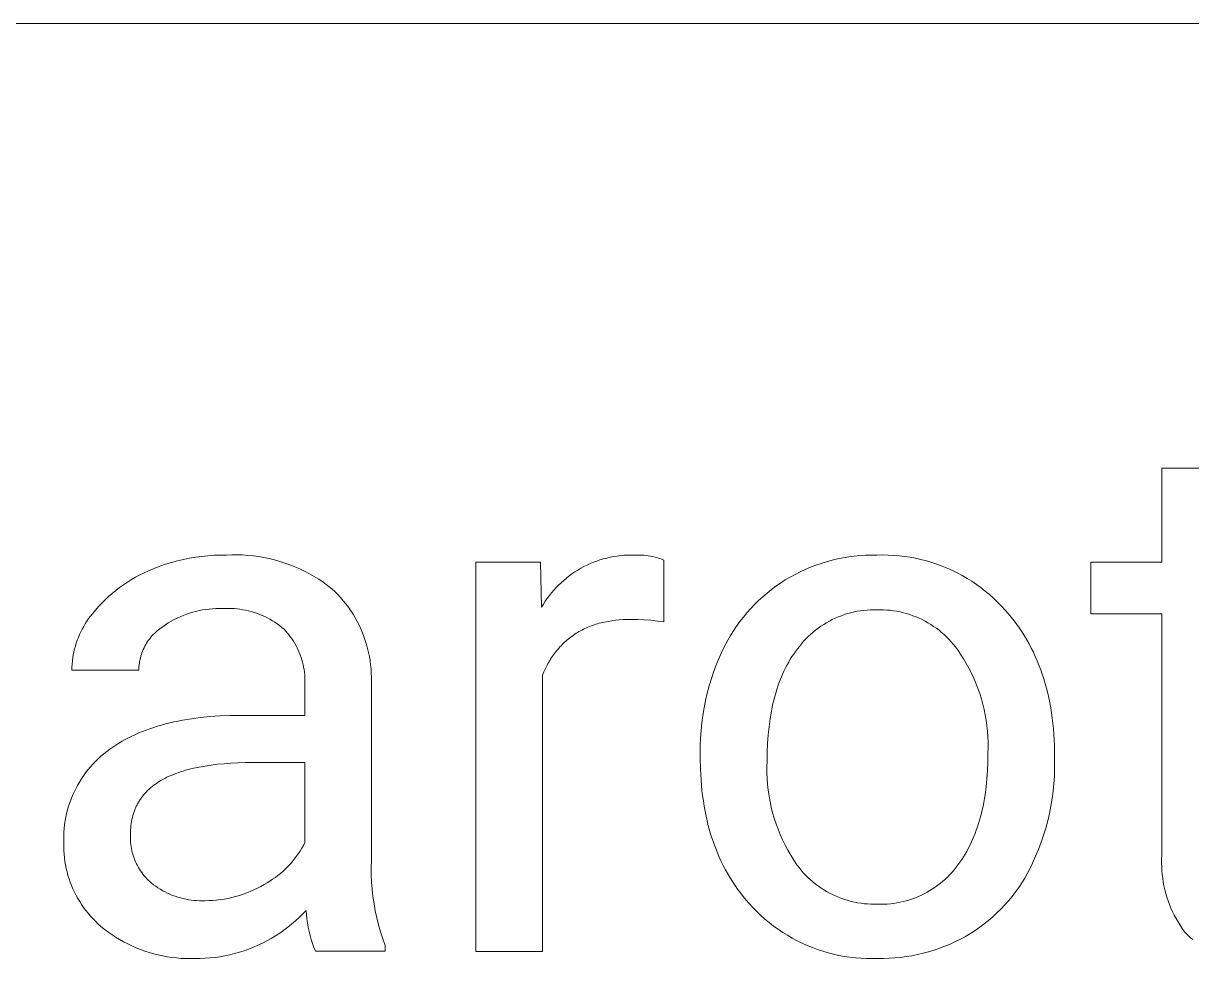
# Model space of a CAD drawing. Header units: millimetres. Extents: x 430 to 4403, y -1522 to 1254.
# Drawn here: x 3592.9 to 3676.8, y -1145.3 to -1078.1 of the extents above; entities that cross this region are included whole.
import ezdxf

# ---------------------------------------------------------------- set-up
doc = ezdxf.new("R2010")
doc.units = ezdxf.units.MM
doc.header["$MEASUREMENT"] = 0
doc.layers.add('Domyślny', color=7, linetype='Continuous', true_color=0x000000)

msp = doc.modelspace()

# ---------------------------------------------------------------- linework, layer by layer
at = {"layer": 'Domyślny', "color": 18, "lineweight": 15, "true_color": 0x000000}
for p, q in [((4399.218, -1078.095), (2901.531, -1078.095)), ((3674.7, -1116.82), (3674.7, -1110.046)), ((3674.7, -1110.046), (3679.476, -1110.046)), ((3602.723, -1117.106), (3603.142, -1116.962)), ((3603.142, -1116.962), (3603.566, -1116.831)), ((3603.566, -1116.831), (3603.994, -1116.715)), ((3603.994, -1116.715), (3604.426, -1116.612)), ((3604.426, -1116.612), (3604.861, -1116.524)), ((3604.861, -1116.524), (3605.298, -1116.45)), ((3605.298, -1116.45), (3605.738, -1116.391)), ((3605.738, -1116.391), (3606.179, -1116.346)), ((3606.179, -1116.346), (3606.622, -1116.316)), ((3606.622, -1116.316), (3607.065, -1116.3)), ((3607.065, -1116.3), (3607.509, -1116.298)), ((3607.509, -1116.298), (3607.895, -1116.283)), ((3607.895, -1116.283), (3608.282, -1116.282)), ((3608.282, -1116.282), (3608.669, -1116.294)), ((3608.669, -1116.294), (3609.055, -1116.319)), ((3609.055, -1116.319), (3609.44, -1116.358)), ((3609.44, -1116.358), (3609.823, -1116.41)), ((3609.823, -1116.41), (3610.205, -1116.476)), ((3610.205, -1116.476), (3610.584, -1116.555)), ((3610.584, -1116.555), (3610.959, -1116.647)), ((3610.959, -1116.647), (3611.332, -1116.752)), ((3611.332, -1116.752), (3611.7, -1116.87)), ((3611.7, -1116.87), (3612.064, -1117)), ((3625.425, -1144.774), (3625.425, -1116.818)), ((3625.425, -1116.818), (3630.069, -1116.818)), ((3630.069, -1116.818), (3630.148, -1120.047)), ((3633.409, -1117.019), (3633.637, -1116.915)), ((3633.637, -1116.915), (3633.869, -1116.819)), ((3633.869, -1116.819), (3634.104, -1116.73)), ((3634.104, -1116.73), (3634.342, -1116.65)), ((3634.342, -1116.65), (3634.583, -1116.578)), ((3634.583, -1116.578), (3634.825, -1116.514)), ((3634.825, -1116.514), (3635.07, -1116.458)), ((3635.07, -1116.458), (3635.317, -1116.41)), ((3635.317, -1116.41), (3635.564, -1116.371)), ((3635.564, -1116.371), (3635.814, -1116.341)), ((3635.814, -1116.341), (3636.064, -1116.318)), ((3636.064, -1116.318), (3636.314, -1116.305)), ((3636.314, -1116.305), (3636.565, -1116.299)), ((3636.565, -1116.299), (3636.816, -1116.302)), ((3636.816, -1116.302), (3636.983, -1116.297)), ((3636.983, -1116.297), (3637.149, -1116.297)), ((3637.149, -1116.297), (3637.315, -1116.302)), ((3637.315, -1116.302), (3637.482, -1116.313)), ((3637.482, -1116.313), (3637.647, -1116.33)), ((3637.647, -1116.33), (3637.812, -1116.352)), ((3637.812, -1116.352), (3637.976, -1116.38)), ((3637.976, -1116.38), (3638.139, -1116.413)), ((3638.139, -1116.413), (3638.301, -1116.451)), ((3638.301, -1116.451), (3638.462, -1116.496)), ((3638.462, -1116.496), (3638.621, -1116.545)), ((3638.621, -1116.545), (3638.778, -1116.6)), ((3638.778, -1116.6), (3638.933, -1116.66)), ((3638.933, -1116.66), (3638.933, -1121.105)), ((3649.843, -1117.032), (3650.228, -1116.9)), ((3650.228, -1116.9), (3650.617, -1116.78)), ((3650.617, -1116.78), (3651.009, -1116.674)), ((3651.009, -1116.674), (3651.405, -1116.58)), ((3651.405, -1116.58), (3651.804, -1116.5)), ((3651.804, -1116.5), (3652.206, -1116.433)), ((3652.206, -1116.433), (3652.609, -1116.38)), ((3652.609, -1116.38), (3653.014, -1116.34)), ((3653.014, -1116.34), (3653.42, -1116.313)), ((3653.42, -1116.313), (3653.827, -1116.3)), ((3653.827, -1116.3), (3654.234, -1116.301)), ((3654.234, -1116.301), (3654.633, -1116.293)), ((3654.633, -1116.293), (3655.031, -1116.299)), ((3655.031, -1116.299), (3655.43, -1116.319)), ((3655.43, -1116.319), (3655.827, -1116.352)), ((3655.827, -1116.352), (3656.223, -1116.398)), ((3656.223, -1116.398), (3656.617, -1116.458)), ((3656.617, -1116.458), (3657.009, -1116.531)), ((3657.009, -1116.531), (3657.398, -1116.617)), ((3657.398, -1116.617), (3657.784, -1116.717)), ((3657.784, -1116.717), (3658.167, -1116.83)), ((3658.167, -1116.83), (3658.545, -1116.955)), ((3658.545, -1116.955), (3658.919, -1117.094)), ((3669.606, -1120.511), (3669.606, -1116.82)), ((3669.606, -1116.82), (3674.7, -1116.82)), ((3600.981, -1117.888), (3601.282, -1117.727)), ((3601.282, -1117.727), (3601.588, -1117.577)), ((3601.588, -1117.577), (3601.899, -1117.436)), ((3601.899, -1117.436), (3602.308, -1117.265)), ((3602.308, -1117.265), (3602.723, -1117.106)), ((3612.064, -1117), (3612.424, -1117.143)), ((3612.424, -1117.143), (3612.778, -1117.299)), ((3612.778, -1117.299), (3613.127, -1117.467)), ((3613.127, -1117.467), (3613.469, -1117.647)), ((3613.469, -1117.647), (3613.805, -1117.839)), ((3631.926, -1117.954), (3632.123, -1117.799)), ((3632.123, -1117.799), (3632.326, -1117.651)), ((3632.326, -1117.651), (3632.534, -1117.51)), ((3632.534, -1117.51), (3632.746, -1117.376)), ((3632.746, -1117.376), (3632.963, -1117.25)), ((3632.963, -1117.25), (3633.184, -1117.13)), ((3633.184, -1117.13), (3633.409, -1117.019)), ((3647.996, -1117.881), (3648.354, -1117.687)), ((3648.354, -1117.687), (3648.718, -1117.505)), ((3648.718, -1117.505), (3649.087, -1117.335)), ((3649.087, -1117.335), (3649.463, -1117.177)), ((3649.463, -1117.177), (3649.843, -1117.032)), ((3658.919, -1117.094), (3659.288, -1117.245)), ((3659.288, -1117.245), (3659.652, -1117.408)), ((3659.652, -1117.408), (3660.01, -1117.584)), ((3660.01, -1117.584), (3660.362, -1117.771)), ((3660.362, -1117.771), (3660.707, -1117.971)), ((3599.563, -1118.833), (3599.833, -1118.626)), ((3599.833, -1118.626), (3600.111, -1118.427)), ((3600.111, -1118.427), (3600.395, -1118.238)), ((3600.395, -1118.238), (3600.685, -1118.058)), ((3600.685, -1118.058), (3600.981, -1117.888)), ((3613.805, -1117.839), (3614.134, -1118.042)), ((3614.134, -1118.042), (3614.456, -1118.257)), ((3614.456, -1118.257), (3614.77, -1118.483)), ((3614.77, -1118.483), (3615.076, -1118.72)), ((3631.021, -1118.822), (3631.19, -1118.636)), ((3631.19, -1118.636), (3631.365, -1118.457)), ((3631.365, -1118.457), (3631.546, -1118.283)), ((3631.546, -1118.283), (3631.733, -1118.115)), ((3631.733, -1118.115), (3631.926, -1117.954)), ((3646.653, -1118.779), (3646.976, -1118.538)), ((3646.976, -1118.538), (3647.307, -1118.307)), ((3647.307, -1118.307), (3647.645, -1118.087)), ((3647.645, -1118.087), (3647.996, -1117.881)), ((3660.707, -1117.971), (3661.045, -1118.182)), ((3661.045, -1118.182), (3661.376, -1118.404)), ((3661.376, -1118.404), (3661.699, -1118.638)), ((3661.699, -1118.638), (3662.014, -1118.882)), ((3598.793, -1119.508), (3599.042, -1119.275)), ((3599.042, -1119.275), (3599.299, -1119.05)), ((3599.299, -1119.05), (3599.563, -1118.833)), ((3615.076, -1118.72), (3615.293, -1118.924)), ((3615.293, -1118.924), (3615.503, -1119.137)), ((3615.503, -1119.137), (3615.706, -1119.356)), ((3615.706, -1119.356), (3615.901, -1119.582)), ((3630.411, -1119.619), (3630.554, -1119.412)), ((3630.554, -1119.412), (3630.703, -1119.21)), ((3630.703, -1119.21), (3630.859, -1119.014)), ((3630.859, -1119.014), (3631.021, -1118.822)), ((3645.736, -1119.568), (3646.033, -1119.295)), ((3646.033, -1119.295), (3646.339, -1119.032)), ((3646.339, -1119.032), (3646.653, -1118.779)), ((3662.014, -1118.882), (3662.321, -1119.137)), ((3662.321, -1119.137), (3662.619, -1119.403)), ((3662.619, -1119.403), (3662.907, -1119.678)), ((3597.877, -1120.519), (3598.094, -1120.255)), ((3598.094, -1120.255), (3598.318, -1119.998)), ((3598.318, -1119.998), (3598.552, -1119.749)), ((3598.552, -1119.749), (3598.793, -1119.508)), ((3605.321, -1120.343), (3605.088, -1120.404)), ((3605.556, -1120.29), (3605.321, -1120.343)), ((3605.792, -1120.245), (3605.556, -1120.29)), ((3606.03, -1120.208), (3605.792, -1120.245)), ((3606.269, -1120.179), (3606.03, -1120.208)), ((3606.509, -1120.159), (3606.269, -1120.179)), ((3606.75, -1120.147), (3606.509, -1120.159)), ((3606.99, -1120.144), (3606.75, -1120.147)), ((3607.231, -1120.148), (3606.99, -1120.144)), ((3607.439, -1120.138), (3607.231, -1120.148)), ((3607.646, -1120.134), (3607.439, -1120.138)), ((3607.854, -1120.138), (3607.646, -1120.134)), ((3608.062, -1120.148), (3607.854, -1120.138)), ((3608.269, -1120.166), (3608.062, -1120.148)), ((3608.476, -1120.191), (3608.269, -1120.166)), ((3608.681, -1120.223), (3608.476, -1120.191)), ((3608.885, -1120.261), (3608.681, -1120.223)), ((3609.088, -1120.307), (3608.885, -1120.261)), ((3609.289, -1120.359), (3609.088, -1120.307)), ((3615.901, -1119.582), (3616.088, -1119.814)), ((3616.088, -1119.814), (3616.267, -1120.053)), ((3616.267, -1120.053), (3616.438, -1120.298)), ((3616.438, -1120.298), (3616.6, -1120.549)), ((3630.148, -1120.047), (3630.276, -1119.831)), ((3630.276, -1119.831), (3630.411, -1119.619)), ((3644.901, -1120.444), (3645.17, -1120.142)), ((3645.17, -1120.142), (3645.448, -1119.85)), ((3645.448, -1119.85), (3645.736, -1119.568)), ((3652.821, -1120.341), (3652.589, -1120.388)), ((3653.054, -1120.302), (3652.821, -1120.341)), ((3653.289, -1120.272), (3653.054, -1120.302)), ((3653.524, -1120.249), (3653.289, -1120.272)), ((3653.761, -1120.235), (3653.524, -1120.249)), ((3653.997, -1120.228), (3653.761, -1120.235)), ((3654.234, -1120.23), (3653.997, -1120.228)), ((3654.474, -1120.228), (3654.234, -1120.23)), ((3654.713, -1120.233), (3654.474, -1120.228)), ((3654.953, -1120.247), (3654.713, -1120.233)), ((3655.191, -1120.269), (3654.953, -1120.247)), ((3655.429, -1120.3), (3655.191, -1120.269)), ((3655.666, -1120.339), (3655.429, -1120.3)), ((3655.901, -1120.386), (3655.666, -1120.339)), ((3662.907, -1119.678), (3663.186, -1119.963)), ((3663.186, -1119.963), (3663.455, -1120.257)), ((3663.455, -1120.257), (3663.673, -1120.506)), ((3597.369, -1121.235), (3597.487, -1121.049)), ((3597.487, -1121.049), (3597.611, -1120.868)), ((3597.611, -1120.868), (3597.741, -1120.691)), ((3597.741, -1120.691), (3597.877, -1120.519)), ((3603.331, -1121.178), (3603.129, -1121.308)), ((3603.538, -1121.055), (3603.331, -1121.178)), ((3603.749, -1120.939), (3603.538, -1121.055)), ((3603.964, -1120.831), (3603.749, -1120.939)), ((3604.183, -1120.73), (3603.964, -1120.831)), ((3604.405, -1120.637), (3604.183, -1120.73)), ((3604.63, -1120.551), (3604.405, -1120.637)), ((3604.858, -1120.474), (3604.63, -1120.551)), ((3605.088, -1120.404), (3604.858, -1120.474)), ((3609.488, -1120.419), (3609.289, -1120.359)), ((3609.686, -1120.485), (3609.488, -1120.419)), ((3609.88, -1120.558), (3609.686, -1120.485)), ((3610.073, -1120.637), (3609.88, -1120.558)), ((3610.262, -1120.723), (3610.073, -1120.637)), ((3610.448, -1120.815), (3610.262, -1120.723)), ((3610.631, -1120.914), (3610.448, -1120.815)), ((3610.811, -1121.018), (3610.631, -1120.914)), ((3610.987, -1121.129), (3610.811, -1121.018)), ((3611.159, -1121.246), (3610.987, -1121.129)), ((3616.6, -1120.549), (3616.754, -1120.805)), ((3616.754, -1120.805), (3616.898, -1121.066)), ((3616.898, -1121.066), (3617.034, -1121.331)), ((3634.415, -1121.17), (3634.293, -1121.203)), ((3634.539, -1121.14), (3634.415, -1121.17)), ((3634.665, -1121.112), (3634.539, -1121.14)), ((3634.921, -1121.061), (3634.665, -1121.112)), ((3635.182, -1121.018), (3634.921, -1121.061)), ((3635.45, -1120.982), (3635.182, -1121.018)), ((3635.723, -1120.955), (3635.45, -1120.982)), ((3636.002, -1120.935), (3635.723, -1120.955)), ((3636.287, -1120.924), (3636.002, -1120.935)), ((3636.578, -1120.92), (3636.287, -1120.924)), ((3637.051, -1120.926), (3636.578, -1120.92)), ((3637.524, -1120.948), (3637.051, -1120.926)), ((3637.995, -1120.985), (3637.524, -1120.948)), ((3638.465, -1121.037), (3637.995, -1120.985)), ((3638.933, -1121.105), (3638.465, -1121.037)), ((3644.159, -1121.399), (3644.396, -1121.073)), ((3644.396, -1121.073), (3644.644, -1120.754)), ((3644.644, -1120.754), (3644.901, -1120.444)), ((3650.612, -1121.159), (3650.409, -1121.281)), ((3650.818, -1121.043), (3650.612, -1121.159)), ((3651.029, -1120.935), (3650.818, -1121.043)), ((3651.243, -1120.834), (3651.029, -1120.935)), ((3651.46, -1120.74), (3651.243, -1120.834)), ((3651.681, -1120.654), (3651.46, -1120.74)), ((3651.904, -1120.576), (3651.681, -1120.654)), ((3652.13, -1120.506), (3651.904, -1120.576)), ((3652.358, -1120.443), (3652.13, -1120.506)), ((3652.589, -1120.388), (3652.358, -1120.443)), ((3656.134, -1120.441), (3655.901, -1120.386)), ((3656.365, -1120.504), (3656.134, -1120.441)), ((3656.594, -1120.576), (3656.365, -1120.504)), ((3656.82, -1120.655), (3656.594, -1120.576)), ((3657.044, -1120.742), (3656.82, -1120.655)), ((3657.264, -1120.837), (3657.044, -1120.742)), ((3657.481, -1120.939), (3657.264, -1120.837)), ((3657.694, -1121.049), (3657.481, -1120.939)), ((3657.903, -1121.166), (3657.694, -1121.049)), ((3658.108, -1121.291), (3657.903, -1121.166)), ((3663.673, -1120.506), (3663.883, -1120.761)), ((3663.883, -1120.761), (3664.087, -1121.02)), ((3664.087, -1121.02), (3664.284, -1121.285)), ((3674.7, -1120.511), (3669.606, -1120.511)), ((3674.7, -1137.856), (3674.7, -1120.511)), ((3596.875, -1122.214), (3596.961, -1122.012)), ((3596.961, -1122.012), (3597.053, -1121.812)), ((3597.053, -1121.812), (3597.152, -1121.616)), ((3597.152, -1121.616), (3597.258, -1121.424)), ((3597.258, -1121.424), (3597.369, -1121.235)), ((3602.245, -1122.017), (3602.158, -1122.112)), ((3602.334, -1121.926), (3602.245, -1122.017)), ((3602.427, -1121.838), (3602.334, -1121.926)), ((3602.522, -1121.752), (3602.427, -1121.838)), ((3602.62, -1121.67), (3602.522, -1121.752)), ((3602.721, -1121.592), (3602.62, -1121.67)), ((3602.825, -1121.517), (3602.721, -1121.592)), ((3602.931, -1121.445), (3602.825, -1121.517)), ((3603.129, -1121.308), (3602.931, -1121.445)), ((3611.327, -1121.368), (3611.159, -1121.246)), ((3611.491, -1121.497), (3611.327, -1121.368)), ((3611.65, -1121.63), (3611.491, -1121.497)), ((3611.774, -1121.764), (3611.65, -1121.63)), ((3611.893, -1121.903), (3611.774, -1121.764)), ((3612.008, -1122.045), (3611.893, -1121.903)), ((3617.034, -1121.331), (3617.161, -1121.602)), ((3617.161, -1121.602), (3617.278, -1121.876)), ((3617.278, -1121.876), (3617.386, -1122.154)), ((3632.532, -1121.986), (3632.434, -1122.051)), ((3632.631, -1121.922), (3632.532, -1121.986)), ((3632.731, -1121.86), (3632.631, -1121.922)), ((3632.833, -1121.801), (3632.731, -1121.86)), ((3632.936, -1121.743), (3632.833, -1121.801)), ((3633.041, -1121.687), (3632.936, -1121.743)), ((3633.148, -1121.633), (3633.041, -1121.687)), ((3633.255, -1121.581), (3633.148, -1121.633)), ((3633.365, -1121.531), (3633.255, -1121.581)), ((3633.476, -1121.483), (3633.365, -1121.531)), ((3633.588, -1121.437), (3633.476, -1121.483)), ((3633.702, -1121.393), (3633.588, -1121.437)), ((3633.817, -1121.351), (3633.702, -1121.393)), ((3633.934, -1121.311), (3633.817, -1121.351)), ((3634.052, -1121.273), (3633.934, -1121.311)), ((3634.171, -1121.237), (3634.052, -1121.273)), ((3634.293, -1121.203), (3634.171, -1121.237)), ((3643.72, -1122.075), (3643.934, -1121.734)), ((3643.934, -1121.734), (3644.159, -1121.399)), ((3649.467, -1121.995), (3649.294, -1122.156)), ((3649.645, -1121.839), (3649.467, -1121.995)), ((3649.829, -1121.69), (3649.645, -1121.839)), ((3650.018, -1121.547), (3649.829, -1121.69)), ((3650.211, -1121.411), (3650.018, -1121.547)), ((3650.409, -1121.281), (3650.211, -1121.411)), ((3658.308, -1121.423), (3658.108, -1121.291)), ((3658.504, -1121.561), (3658.308, -1121.423)), ((3658.694, -1121.706), (3658.504, -1121.561)), ((3658.88, -1121.858), (3658.694, -1121.706)), ((3659.06, -1122.016), (3658.88, -1121.858)), ((3659.235, -1122.181), (3659.06, -1122.016)), ((3664.284, -1121.285), (3664.474, -1121.555)), ((3664.474, -1121.555), (3664.657, -1121.83)), ((3664.657, -1121.83), (3664.833, -1122.11)), ((3596.601, -1123.047), (3596.659, -1122.836)), ((3596.659, -1122.836), (3596.724, -1122.626)), ((3596.724, -1122.626), (3596.796, -1122.419)), ((3596.796, -1122.419), (3596.875, -1122.214)), ((3601.65, -1122.847), (3601.592, -1122.961)), ((3601.712, -1122.735), (3601.65, -1122.847)), ((3601.777, -1122.625), (3601.712, -1122.735)), ((3601.846, -1122.517), (3601.777, -1122.625)), ((3601.919, -1122.412), (3601.846, -1122.517)), ((3601.996, -1122.309), (3601.919, -1122.412)), ((3602.075, -1122.209), (3601.996, -1122.309)), ((3602.158, -1122.112), (3602.075, -1122.209)), ((3612.118, -1122.191), (3612.008, -1122.045)), ((3612.223, -1122.34), (3612.118, -1122.191)), ((3612.323, -1122.493), (3612.223, -1122.34)), ((3612.417, -1122.65), (3612.323, -1122.493)), ((3612.506, -1122.809), (3612.417, -1122.65)), ((3612.59, -1122.972), (3612.506, -1122.809)), ((3617.386, -1122.154), (3617.484, -1122.436)), ((3617.484, -1122.436), (3617.573, -1122.721)), ((3617.573, -1122.721), (3617.652, -1123.009)), ((3631.541, -1122.814), (3631.46, -1122.902)), ((3631.624, -1122.729), (3631.541, -1122.814)), ((3631.708, -1122.646), (3631.624, -1122.729)), ((3631.793, -1122.565), (3631.708, -1122.646)), ((3631.881, -1122.486), (3631.793, -1122.565)), ((3631.969, -1122.408), (3631.881, -1122.486)), ((3632.059, -1122.333), (3631.969, -1122.408)), ((3632.151, -1122.26), (3632.059, -1122.333)), ((3632.244, -1122.188), (3632.151, -1122.26)), ((3632.338, -1122.119), (3632.244, -1122.188)), ((3632.434, -1122.051), (3632.338, -1122.119)), ((3643.147, -1123.141), (3643.326, -1122.78)), ((3643.326, -1122.78), (3643.517, -1122.424)), ((3643.517, -1122.424), (3643.72, -1122.075)), ((3648.661, -1122.86), (3648.518, -1123.048)), ((3648.81, -1122.676), (3648.661, -1122.86)), ((3648.965, -1122.497), (3648.81, -1122.676)), ((3649.127, -1122.324), (3648.965, -1122.497)), ((3649.294, -1122.156), (3649.127, -1122.324)), ((3659.403, -1122.351), (3659.235, -1122.181)), ((3659.566, -1122.527), (3659.403, -1122.351)), ((3659.722, -1122.709), (3659.566, -1122.527)), ((3659.872, -1122.896), (3659.722, -1122.709)), ((3664.833, -1122.11), (3665.003, -1122.395)), ((3665.003, -1122.395), (3665.166, -1122.686)), ((3665.166, -1122.686), (3665.321, -1122.981)), ((3596.44, -1123.91), (3596.47, -1123.693)), ((3596.47, -1123.693), (3596.506, -1123.476)), ((3596.506, -1123.476), (3596.55, -1123.261)), ((3596.55, -1123.261), (3596.601, -1123.047)), ((3601.328, -1123.681), (3601.299, -1123.806)), ((3601.362, -1123.558), (3601.328, -1123.681)), ((3601.4, -1123.435), (3601.362, -1123.558)), ((3601.442, -1123.315), (3601.4, -1123.435)), ((3601.488, -1123.195), (3601.442, -1123.315)), ((3601.538, -1123.077), (3601.488, -1123.195)), ((3601.592, -1122.961), (3601.538, -1123.077)), ((3612.668, -1123.137), (3612.59, -1122.972)), ((3612.741, -1123.304), (3612.668, -1123.137)), ((3612.808, -1123.474), (3612.741, -1123.304)), ((3612.869, -1123.647), (3612.808, -1123.474)), ((3612.924, -1123.821), (3612.869, -1123.647)), ((3617.652, -1123.009), (3617.721, -1123.3)), ((3617.721, -1123.3), (3617.78, -1123.592)), ((3617.78, -1123.592), (3617.828, -1123.887)), ((3630.864, -1123.669), (3630.797, -1123.774)), ((3630.934, -1123.566), (3630.864, -1123.669)), ((3631.004, -1123.465), (3630.934, -1123.566)), ((3631.077, -1123.366), (3631.004, -1123.465)), ((3631.15, -1123.27), (3631.077, -1123.366)), ((3631.226, -1123.175), (3631.15, -1123.27)), ((3631.302, -1123.082), (3631.226, -1123.175)), ((3631.38, -1122.991), (3631.302, -1123.082)), ((3631.46, -1122.902), (3631.38, -1122.991)), ((3642.712, -1124.141), (3642.921, -1123.637)), ((3642.921, -1123.637), (3643.147, -1123.141)), ((3648.132, -1123.595), (3648.011, -1123.786)), ((3648.256, -1123.408), (3648.132, -1123.595)), ((3648.385, -1123.226), (3648.256, -1123.408)), ((3648.518, -1123.048), (3648.385, -1123.226)), ((3660.016, -1123.088), (3659.872, -1122.896)), ((3660.24, -1123.414), (3660.016, -1123.088)), ((3660.453, -1123.747), (3660.24, -1123.414)), ((3665.321, -1122.981), (3665.47, -1123.281)), ((3665.47, -1123.281), (3665.612, -1123.587)), ((3665.612, -1123.587), (3665.747, -1123.898)), ((3596.395, -1124.567), (3596.403, -1124.348)), ((3596.403, -1124.348), (3596.418, -1124.129)), ((3596.418, -1124.129), (3596.44, -1123.91)), ((3601.215, -1124.439), (3601.211, -1124.567)), ((3601.223, -1124.312), (3601.215, -1124.439)), ((3601.236, -1124.184), (3601.223, -1124.312)), ((3601.252, -1124.057), (3601.236, -1124.184)), ((3601.273, -1123.931), (3601.252, -1124.057)), ((3601.299, -1123.806), (3601.273, -1123.931)), ((3612.974, -1123.997), (3612.924, -1123.821)), ((3613.017, -1124.174), (3612.974, -1123.997)), ((3613.054, -1124.353), (3613.017, -1124.174)), ((3613.086, -1124.533), (3613.054, -1124.353)), ((3613.111, -1124.714), (3613.086, -1124.533)), ((3617.828, -1123.887), (3617.867, -1124.182)), ((3617.867, -1124.182), (3617.896, -1124.48)), ((3617.896, -1124.48), (3617.915, -1124.777)), ((3630.422, -1124.443), (3630.308, -1124.682)), ((3630.541, -1124.212), (3630.422, -1124.443)), ((3630.602, -1124.099), (3630.541, -1124.212)), ((3630.666, -1123.989), (3630.602, -1124.099)), ((3630.73, -1123.88), (3630.666, -1123.989)), ((3630.797, -1123.774), (3630.73, -1123.88)), ((3642.519, -1124.651), (3642.712, -1124.141)), ((3647.675, -1124.39), (3647.571, -1124.601)), ((3647.783, -1124.184), (3647.675, -1124.39)), ((3647.895, -1123.983), (3647.783, -1124.184)), ((3648.011, -1123.786), (3647.895, -1123.983)), ((3660.656, -1124.087), (3660.453, -1123.747)), ((3660.846, -1124.433), (3660.656, -1124.087)), ((3661.026, -1124.786), (3660.846, -1124.433)), ((3665.747, -1123.898), (3665.876, -1124.214)), ((3665.876, -1124.214), (3665.997, -1124.535)), ((3665.997, -1124.535), (3666.111, -1124.861)), ((3601.211, -1124.567), (3596.395, -1124.567)), ((3613.13, -1124.896), (3613.111, -1124.714)), ((3613.143, -1125.078), (3613.13, -1124.896)), ((3613.15, -1125.26), (3613.143, -1125.078)), ((3613.15, -1125.443), (3613.15, -1125.26)), ((3617.915, -1124.777), (3617.923, -1125.076)), ((3617.923, -1125.076), (3617.921, -1125.374)), ((3617.921, -1125.374), (3617.921, -1138.234)), ((3630.308, -1124.682), (3630.201, -1124.928)), ((3630.201, -1124.928), (3630.201, -1144.774)), ((3642.185, -1125.689), (3642.344, -1125.167)), ((3642.344, -1125.167), (3642.519, -1124.651)), ((3647.285, -1125.263), (3647.198, -1125.493)), ((3647.376, -1125.038), (3647.285, -1125.263)), ((3647.472, -1124.817), (3647.376, -1125.038)), ((3647.571, -1124.601), (3647.472, -1124.817)), ((3661.193, -1125.144), (3661.026, -1124.786)), ((3661.348, -1125.508), (3661.193, -1125.144)), ((3666.111, -1124.861), (3666.219, -1125.192)), ((3666.219, -1125.192), (3666.32, -1125.529)), ((3613.145, -1125.626), (3613.15, -1125.443)), ((3613.145, -1127.822), (3613.145, -1125.626)), ((3641.919, -1126.746), (3642.043, -1126.215)), ((3642.043, -1126.215), (3642.185, -1125.689)), ((3646.963, -1126.212), (3646.893, -1126.462)), ((3647.037, -1125.968), (3646.963, -1126.212)), ((3647.116, -1125.728), (3647.037, -1125.968)), ((3647.198, -1125.493), (3647.116, -1125.728)), ((3661.491, -1125.877), (3661.348, -1125.508)), ((3661.622, -1126.25), (3661.491, -1125.877)), ((3666.32, -1125.529), (3666.413, -1125.87)), ((3666.413, -1125.87), (3666.5, -1126.217)), ((3666.5, -1126.217), (3666.58, -1126.568)), ((3641.813, -1127.281), (3641.919, -1126.746)), ((3646.765, -1126.975), (3646.708, -1127.239)), ((3646.827, -1126.716), (3646.765, -1126.975)), ((3646.893, -1126.462), (3646.827, -1126.716)), ((3661.74, -1126.628), (3661.622, -1126.25)), ((3661.846, -1127.009), (3661.74, -1126.628)), ((3661.938, -1127.393), (3661.846, -1127.009)), ((3666.58, -1126.568), (3666.653, -1126.925)), ((3666.653, -1126.925), (3666.719, -1127.287)), ((3606.326, -1127.908), (3607.026, -1127.86)), ((3607.026, -1127.86), (3607.747, -1127.832)), ((3607.747, -1127.832), (3608.488, -1127.822)), ((3608.488, -1127.822), (3613.145, -1127.822)), ((3641.652, -1128.36), (3641.724, -1127.819)), ((3641.724, -1127.819), (3641.813, -1127.281)), ((3646.606, -1127.781), (3646.561, -1128.059)), ((3646.655, -1127.507), (3646.606, -1127.781)), ((3646.708, -1127.239), (3646.655, -1127.507)), ((3662.018, -1127.781), (3661.938, -1127.393)), ((3662.085, -1128.171), (3662.018, -1127.781)), ((3666.719, -1127.287), (3666.778, -1127.654)), ((3666.778, -1127.654), (3666.83, -1128.026)), ((3602.013, -1128.773), (3602.287, -1128.681)), ((3602.287, -1128.681), (3602.567, -1128.593)), ((3602.567, -1128.593), (3602.851, -1128.51)), ((3602.851, -1128.51), (3603.141, -1128.432)), ((3603.141, -1128.432), (3603.436, -1128.359)), ((3603.436, -1128.359), (3603.736, -1128.29)), ((3603.736, -1128.29), (3604.042, -1128.225)), ((3604.042, -1128.225), (3604.353, -1128.166)), ((3604.353, -1128.166), (3604.99, -1128.061)), ((3604.99, -1128.061), (3605.648, -1127.975)), ((3605.648, -1127.975), (3606.326, -1127.908)), ((3641.599, -1128.902), (3641.652, -1128.36)), ((3646.485, -1128.63), (3646.425, -1129.22)), ((3646.561, -1128.059), (3646.485, -1128.63)), ((3662.139, -1128.563), (3662.085, -1128.171)), ((3662.18, -1128.956), (3662.139, -1128.563)), ((3666.83, -1128.026), (3666.876, -1128.404)), ((3666.876, -1128.404), (3666.914, -1128.786)), ((3600.01, -1129.679), (3600.242, -1129.55)), ((3600.242, -1129.55), (3600.479, -1129.425)), ((3600.479, -1129.425), (3600.722, -1129.305)), ((3600.722, -1129.305), (3600.97, -1129.189)), ((3600.97, -1129.189), (3601.223, -1129.078)), ((3601.223, -1129.078), (3601.481, -1128.972)), ((3601.481, -1128.972), (3601.745, -1128.87)), ((3601.745, -1128.87), (3602.013, -1128.773)), ((3641.546, -1129.991), (3641.563, -1129.446)), ((3641.563, -1129.446), (3641.599, -1128.902)), ((3646.425, -1129.22), (3646.383, -1129.829)), ((3662.208, -1129.351), (3662.18, -1128.956)), ((3662.222, -1129.746), (3662.208, -1129.351)), ((3666.914, -1128.786), (3666.945, -1129.174)), ((3666.945, -1129.174), (3666.97, -1129.566)), ((3666.97, -1129.566), (3666.987, -1129.964)), ((3598.704, -1130.572), (3598.916, -1130.404)), ((3598.916, -1130.404), (3599.134, -1130.243)), ((3599.134, -1130.243), (3599.345, -1130.095)), ((3599.345, -1130.095), (3599.561, -1129.952)), ((3599.561, -1129.952), (3599.783, -1129.813)), ((3599.783, -1129.813), (3600.01, -1129.679)), ((3641.546, -1130.537), (3641.546, -1129.991)), ((3646.383, -1129.829), (3646.357, -1130.458)), ((3662.212, -1130.537), (3662.224, -1130.141)), ((3662.224, -1130.141), (3662.222, -1129.746)), ((3666.987, -1129.964), (3667.001, -1130.775)), ((3597.916, -1131.315), (3598.103, -1131.12)), ((3598.103, -1131.12), (3598.297, -1130.93)), ((3598.297, -1130.93), (3598.497, -1130.748)), ((3598.497, -1130.748), (3598.704, -1130.572)), ((3608.334, -1131.229), (3607.827, -1131.254)), ((3608.859, -1131.214), (3608.334, -1131.229)), ((3609.401, -1131.209), (3608.859, -1131.214)), ((3613.145, -1131.209), (3609.401, -1131.209)), ((3613.145, -1136.951), (3613.145, -1131.209)), ((3641.546, -1130.867), (3641.546, -1130.537)), ((3641.56, -1131.673), (3641.546, -1130.867)), ((3646.349, -1131.106), (3646.335, -1131.522)), ((3646.357, -1130.458), (3646.349, -1131.106)), ((3662.178, -1131.786), (3662.203, -1131.17)), ((3662.203, -1131.17), (3662.212, -1130.537)), ((3667.001, -1130.775), (3667.001, -1131.106)), ((3667.001, -1131.106), (3667.001, -1131.646)), ((3597.237, -1132.159), (3597.395, -1131.94)), ((3597.395, -1131.94), (3597.562, -1131.726)), ((3597.562, -1131.726), (3597.735, -1131.517)), ((3597.735, -1131.517), (3597.916, -1131.315)), ((3603.705, -1132.06), (3603.545, -1132.126)), ((3603.87, -1131.995), (3603.705, -1132.06)), ((3604.04, -1131.934), (3603.87, -1131.995)), ((3604.213, -1131.875), (3604.04, -1131.934)), ((3604.391, -1131.818), (3604.213, -1131.875)), ((3604.574, -1131.764), (3604.391, -1131.818)), ((3604.76, -1131.712), (3604.574, -1131.764)), ((3604.951, -1131.663), (3604.76, -1131.712)), ((3605.146, -1131.617), (3604.951, -1131.663)), ((3605.55, -1131.531), (3605.146, -1131.617)), ((3605.971, -1131.456), (3605.55, -1131.531)), ((3606.409, -1131.39), (3605.971, -1131.456)), ((3606.864, -1131.335), (3606.409, -1131.39)), ((3607.337, -1131.289), (3606.864, -1131.335)), ((3607.827, -1131.254), (3607.337, -1131.289)), ((3641.577, -1132.069), (3641.56, -1131.673)), ((3641.601, -1132.459), (3641.577, -1132.069)), ((3646.335, -1131.522), (3646.336, -1131.938)), ((3646.336, -1131.938), (3646.351, -1132.353)), ((3662.136, -1132.383), (3662.178, -1131.786)), ((3667.001, -1131.646), (3666.983, -1132.186)), ((3596.68, -1133.088), (3596.807, -1132.849)), ((3596.807, -1132.849), (3596.942, -1132.614)), ((3596.942, -1132.614), (3597.086, -1132.384)), ((3597.086, -1132.384), (3597.237, -1132.159)), ((3602.174, -1132.931), (3602.06, -1133.025)), ((3602.292, -1132.839), (3602.174, -1132.931)), ((3602.414, -1132.75), (3602.292, -1132.839)), ((3602.54, -1132.663), (3602.414, -1132.75)), ((3602.671, -1132.579), (3602.54, -1132.663)), ((3602.805, -1132.497), (3602.671, -1132.579)), ((3602.945, -1132.418), (3602.805, -1132.497)), ((3603.088, -1132.341), (3602.945, -1132.418)), ((3603.236, -1132.267), (3603.088, -1132.341)), ((3603.388, -1132.195), (3603.236, -1132.267)), ((3603.545, -1132.126), (3603.388, -1132.195)), ((3641.631, -1132.844), (3641.601, -1132.459)), ((3641.669, -1133.224), (3641.631, -1132.844)), ((3646.351, -1132.353), (3646.381, -1132.768)), ((3646.381, -1132.768), (3646.425, -1133.182)), ((3662.078, -1132.963), (3662.136, -1132.383)), ((3666.948, -1132.725), (3666.895, -1133.263)), ((3666.983, -1132.186), (3666.948, -1132.725)), ((3596.348, -1133.83), (3596.45, -1133.579)), ((3596.45, -1133.579), (3596.561, -1133.332)), ((3596.561, -1133.332), (3596.68, -1133.088)), ((3601.387, -1133.755), (3601.347, -1133.812)), ((3601.428, -1133.699), (3601.387, -1133.755)), ((3601.47, -1133.643), (3601.428, -1133.699)), ((3601.513, -1133.588), (3601.47, -1133.643)), ((3601.558, -1133.534), (3601.513, -1133.588)), ((3601.65, -1133.427), (3601.558, -1133.534)), ((3601.746, -1133.323), (3601.65, -1133.427)), ((3601.847, -1133.221), (3601.746, -1133.323)), ((3601.951, -1133.122), (3601.847, -1133.221)), ((3602.06, -1133.025), (3601.951, -1133.122)), ((3641.713, -1133.599), (3641.669, -1133.224)), ((3641.765, -1133.969), (3641.713, -1133.599)), ((3646.425, -1133.182), (3646.483, -1133.594)), ((3646.483, -1133.594), (3646.556, -1134.004)), ((3661.958, -1133.8), (3662.002, -1133.525)), ((3662.002, -1133.525), (3662.078, -1132.963)), ((3666.895, -1133.263), (3666.824, -1133.799)), ((3596.029, -1134.865), (3596.095, -1134.603)), ((3596.095, -1134.603), (3596.171, -1134.342)), ((3596.171, -1134.342), (3596.255, -1134.085)), ((3596.255, -1134.085), (3596.348, -1133.83)), ((3600.923, -1134.608), (3600.874, -1134.74)), ((3600.949, -1134.543), (3600.923, -1134.608)), ((3600.977, -1134.479), (3600.949, -1134.543)), ((3601.005, -1134.415), (3600.977, -1134.479)), ((3601.034, -1134.352), (3601.005, -1134.415)), ((3601.065, -1134.289), (3601.034, -1134.352)), ((3601.096, -1134.227), (3601.065, -1134.289)), ((3601.129, -1134.166), (3601.096, -1134.227)), ((3601.162, -1134.106), (3601.129, -1134.166)), ((3601.197, -1134.046), (3601.162, -1134.106)), ((3601.233, -1133.986), (3601.197, -1134.046)), ((3601.27, -1133.928), (3601.233, -1133.986)), ((3601.308, -1133.869), (3601.27, -1133.928)), ((3601.347, -1133.812), (3601.308, -1133.869)), ((3641.823, -1134.333), (3641.765, -1133.969)), ((3641.888, -1134.693), (3641.823, -1134.333)), ((3646.556, -1134.004), (3646.643, -1134.411)), ((3646.643, -1134.411), (3646.744, -1134.814)), ((3661.741, -1134.852), (3661.802, -1134.596)), ((3661.802, -1134.596), (3661.858, -1134.335)), ((3661.858, -1134.335), (3661.91, -1134.069)), ((3661.91, -1134.069), (3661.958, -1133.8)), ((3666.736, -1134.332), (3666.63, -1134.862)), ((3666.824, -1133.799), (3666.736, -1134.332)), ((3595.884, -1135.665), (3595.923, -1135.397)), ((3595.923, -1135.397), (3595.971, -1135.13)), ((3595.971, -1135.13), (3596.029, -1134.865)), ((3600.693, -1135.437), (3600.669, -1135.584)), ((3600.72, -1135.292), (3600.693, -1135.437)), ((3600.752, -1135.15), (3600.72, -1135.292)), ((3600.789, -1135.011), (3600.752, -1135.15)), ((3600.829, -1134.874), (3600.789, -1135.011)), ((3600.874, -1134.74), (3600.829, -1134.874)), ((3641.959, -1135.048), (3641.888, -1134.693)), ((3642.038, -1135.397), (3641.959, -1135.048)), ((3642.123, -1135.742), (3642.038, -1135.397)), ((3646.744, -1134.814), (3646.859, -1135.214)), ((3646.859, -1135.214), (3646.987, -1135.61)), ((3661.534, -1135.595), (3661.607, -1135.352)), ((3661.607, -1135.352), (3661.676, -1135.104)), ((3661.676, -1135.104), (3661.741, -1134.852)), ((3666.507, -1135.388), (3666.367, -1135.91)), ((3666.63, -1134.862), (3666.507, -1135.388)), ((3595.821, -1136.475), (3595.833, -1136.204)), ((3595.833, -1136.204), (3595.854, -1135.934)), ((3595.854, -1135.934), (3595.884, -1135.665)), ((3600.618, -1136.196), (3600.616, -1136.355)), ((3600.624, -1136.039), (3600.618, -1136.196)), ((3600.635, -1135.885), (3600.624, -1136.039)), ((3600.65, -1135.733), (3600.635, -1135.885)), ((3600.669, -1135.584), (3600.65, -1135.733)), ((3642.216, -1136.081), (3642.123, -1135.742)), ((3642.315, -1136.416), (3642.216, -1136.081)), ((3646.987, -1135.61), (3647.13, -1136.001)), ((3647.13, -1136.001), (3647.285, -1136.387)), ((3661.289, -1136.299), (3661.375, -1136.069)), ((3661.375, -1136.069), (3661.456, -1135.834)), ((3661.456, -1135.834), (3661.534, -1135.595)), ((3666.367, -1135.91), (3666.209, -1136.427)), ((3595.819, -1136.746), (3595.821, -1136.475)), ((3595.826, -1137.017), (3595.819, -1136.746)), ((3595.825, -1137.275), (3595.826, -1137.017)), ((3600.616, -1136.355), (3600.61, -1136.502)), ((3600.61, -1136.502), (3600.61, -1136.648)), ((3600.61, -1136.648), (3600.614, -1136.794)), ((3600.614, -1136.794), (3600.623, -1136.94)), ((3600.623, -1136.94), (3600.637, -1137.085)), ((3600.637, -1137.085), (3600.656, -1137.23)), ((3613.035, -1137.161), (3613.145, -1136.951)), ((3642.421, -1136.745), (3642.315, -1136.416)), ((3642.534, -1137.069), (3642.421, -1136.745)), ((3642.654, -1137.389), (3642.534, -1137.069)), ((3647.285, -1136.387), (3647.455, -1136.767)), ((3647.455, -1136.767), (3647.637, -1137.141)), ((3660.904, -1137.175), (3661.006, -1136.963)), ((3661.006, -1136.963), (3661.105, -1136.746)), ((3661.105, -1136.746), (3661.199, -1136.525)), ((3661.199, -1136.525), (3661.289, -1136.299)), ((3666.035, -1136.939), (3665.844, -1137.444)), ((3666.209, -1136.427), (3666.035, -1136.939)), ((3595.832, -1137.534), (3595.825, -1137.275)), ((3595.848, -1137.792), (3595.832, -1137.534)), ((3595.872, -1138.049), (3595.848, -1137.792)), ((3600.656, -1137.23), (3600.68, -1137.375)), ((3600.68, -1137.375), (3600.709, -1137.518)), ((3600.709, -1137.518), (3600.743, -1137.66)), ((3600.743, -1137.66), (3600.782, -1137.801)), ((3600.782, -1137.801), (3600.825, -1137.941)), ((3600.825, -1137.941), (3600.873, -1138.079)), ((3612.381, -1138.148), (3612.525, -1137.959)), ((3612.525, -1137.959), (3612.663, -1137.766)), ((3612.663, -1137.766), (3612.793, -1137.568)), ((3612.793, -1137.568), (3612.917, -1137.367)), ((3612.917, -1137.367), (3613.035, -1137.161)), ((3642.78, -1137.703), (3642.654, -1137.389)), ((3642.914, -1138.012), (3642.78, -1137.703)), ((3647.637, -1137.141), (3647.832, -1137.509)), ((3647.832, -1137.509), (3648.04, -1137.869)), ((3648.04, -1137.869), (3648.26, -1138.222)), ((3660.451, -1137.982), (3660.571, -1137.787)), ((3660.571, -1137.787), (3660.686, -1137.587)), ((3660.686, -1137.587), (3660.797, -1137.384)), ((3660.797, -1137.384), (3660.904, -1137.175)), ((3665.637, -1137.943), (3665.413, -1138.435)), ((3665.844, -1137.444), (3665.637, -1137.943)), ((3674.687, -1138.134), (3674.7, -1137.856)), ((3595.906, -1138.305), (3595.872, -1138.049)), ((3595.948, -1138.56), (3595.906, -1138.305)), ((3595.998, -1138.814), (3595.948, -1138.56)), ((3600.873, -1138.079), (3600.926, -1138.215)), ((3600.926, -1138.215), (3600.983, -1138.35)), ((3600.983, -1138.35), (3601.045, -1138.482)), ((3601.045, -1138.482), (3601.112, -1138.613)), ((3601.112, -1138.613), (3601.182, -1138.741)), ((3601.182, -1138.741), (3601.257, -1138.866)), ((3611.745, -1138.85), (3611.913, -1138.682)), ((3611.913, -1138.682), (3612.075, -1138.509)), ((3612.075, -1138.509), (3612.231, -1138.331)), ((3612.231, -1138.331), (3612.381, -1138.148)), ((3617.921, -1138.234), (3617.909, -1138.755)), ((3617.909, -1138.755), (3617.914, -1139.275)), ((3643.054, -1138.316), (3642.914, -1138.012)), ((3643.201, -1138.615), (3643.054, -1138.316)), ((3643.355, -1138.91), (3643.201, -1138.615)), ((3648.26, -1138.222), (3648.492, -1138.567)), ((3648.492, -1138.567), (3648.637, -1138.758)), ((3648.637, -1138.758), (3648.789, -1138.943)), ((3659.786, -1138.907), (3659.93, -1138.726)), ((3659.93, -1138.726), (3660.068, -1138.541)), ((3660.068, -1138.541), (3660.2, -1138.359)), ((3660.2, -1138.359), (3660.328, -1138.173)), ((3660.328, -1138.173), (3660.451, -1137.982)), ((3665.239, -1138.797), (3665.052, -1139.153)), ((3665.413, -1138.435), (3665.239, -1138.797)), ((3674.683, -1138.413), (3674.687, -1138.134)), ((3674.689, -1138.692), (3674.683, -1138.413)), ((3674.704, -1138.971), (3674.689, -1138.692)), ((3596.058, -1139.065), (3595.998, -1138.814)), ((3596.126, -1139.315), (3596.058, -1139.065)), ((3596.202, -1139.562), (3596.126, -1139.315)), ((3596.287, -1139.806), (3596.202, -1139.562)), ((3601.257, -1138.866), (3601.337, -1138.989)), ((3601.337, -1138.989), (3601.42, -1139.109)), ((3601.42, -1139.109), (3601.508, -1139.226)), ((3601.508, -1139.226), (3601.599, -1139.341)), ((3601.599, -1139.341), (3601.694, -1139.452)), ((3601.694, -1139.452), (3601.793, -1139.559)), ((3601.793, -1139.559), (3601.895, -1139.664)), ((3610.629, -1139.727), (3610.827, -1139.597)), ((3610.827, -1139.597), (3611.021, -1139.46)), ((3611.021, -1139.46), (3611.21, -1139.316)), ((3611.21, -1139.316), (3611.393, -1139.167)), ((3611.393, -1139.167), (3611.572, -1139.011)), ((3611.572, -1139.011), (3611.745, -1138.85)), ((3617.914, -1139.275), (3617.936, -1139.795)), ((3643.516, -1139.199), (3643.355, -1138.91)), ((3643.684, -1139.483), (3643.516, -1139.199)), ((3643.859, -1139.762), (3643.684, -1139.483)), ((3648.789, -1138.943), (3648.947, -1139.123)), ((3648.947, -1139.123), (3649.111, -1139.297)), ((3649.111, -1139.297), (3649.281, -1139.465)), ((3649.281, -1139.465), (3649.457, -1139.628)), ((3649.457, -1139.628), (3649.638, -1139.784)), ((3658.977, -1139.732), (3659.15, -1139.578)), ((3659.15, -1139.578), (3659.317, -1139.419)), ((3659.317, -1139.419), (3659.479, -1139.253)), ((3659.479, -1139.253), (3659.635, -1139.083)), ((3659.635, -1139.083), (3659.786, -1138.907)), ((3664.853, -1139.503), (3664.642, -1139.845)), ((3665.052, -1139.153), (3664.853, -1139.503)), ((3674.728, -1139.249), (3674.704, -1138.971)), ((3674.762, -1139.526), (3674.728, -1139.249)), ((3674.804, -1139.801), (3674.762, -1139.526)), ((3596.38, -1140.047), (3596.287, -1139.806)), ((3596.481, -1140.285), (3596.38, -1140.047)), ((3596.59, -1140.519), (3596.481, -1140.285)), ((3601.895, -1139.664), (3602.001, -1139.764)), ((3602.001, -1139.764), (3602.111, -1139.861)), ((3602.111, -1139.861), (3602.266, -1139.983)), ((3602.266, -1139.983), (3602.426, -1140.099)), ((3602.426, -1140.099), (3602.589, -1140.21)), ((3602.589, -1140.21), (3602.757, -1140.314)), ((3602.757, -1140.314), (3602.927, -1140.413)), ((3602.927, -1140.413), (3603.101, -1140.506)), ((3608.965, -1140.576), (3609.224, -1140.471)), ((3609.224, -1140.471), (3609.48, -1140.358)), ((3609.48, -1140.358), (3609.731, -1140.236)), ((3609.731, -1140.236), (3609.978, -1140.106)), ((3609.978, -1140.106), (3610.221, -1139.967)), ((3610.221, -1139.967), (3610.427, -1139.851)), ((3610.427, -1139.851), (3610.629, -1139.727)), ((3617.936, -1139.795), (3617.976, -1140.314)), ((3617.976, -1140.314), (3618.033, -1140.832)), ((3644.041, -1140.036), (3643.859, -1139.762)), ((3644.229, -1140.306), (3644.041, -1140.036)), ((3644.425, -1140.57), (3644.229, -1140.306)), ((3649.638, -1139.784), (3649.825, -1139.934)), ((3649.825, -1139.934), (3650.016, -1140.077)), ((3650.016, -1140.077), (3650.213, -1140.214)), ((3650.213, -1140.214), (3650.414, -1140.344)), ((3650.414, -1140.344), (3650.619, -1140.467)), ((3650.619, -1140.467), (3650.829, -1140.582)), ((3657.841, -1140.525), (3658.041, -1140.409)), ((3658.041, -1140.409), (3658.237, -1140.286)), ((3658.237, -1140.286), (3658.429, -1140.157)), ((3658.429, -1140.157), (3658.616, -1140.022)), ((3658.616, -1140.022), (3658.799, -1139.88)), ((3658.799, -1139.88), (3658.977, -1139.732)), ((3664.419, -1140.18), (3664.186, -1140.507)), ((3664.642, -1139.845), (3664.419, -1140.18)), ((3674.856, -1140.075), (3674.804, -1139.801)), ((3674.917, -1140.348), (3674.856, -1140.075)), ((3674.987, -1140.618), (3674.917, -1140.348)), ((3596.707, -1140.75), (3596.59, -1140.519)), ((3596.832, -1140.976), (3596.707, -1140.75)), ((3596.965, -1141.198), (3596.832, -1140.976)), ((3597.104, -1141.415), (3596.965, -1141.198)), ((3603.101, -1140.506), (3603.278, -1140.593)), ((3603.278, -1140.593), (3603.458, -1140.674)), ((3603.458, -1140.674), (3603.641, -1140.749)), ((3603.641, -1140.749), (3603.826, -1140.817)), ((3603.826, -1140.817), (3604.014, -1140.879)), ((3604.014, -1140.879), (3604.203, -1140.934)), ((3604.203, -1140.934), (3604.394, -1140.983)), ((3604.394, -1140.983), (3604.587, -1141.025)), ((3604.587, -1141.025), (3604.781, -1141.061)), ((3604.781, -1141.061), (3604.976, -1141.089)), ((3604.976, -1141.089), (3605.172, -1141.111)), ((3605.172, -1141.111), (3605.369, -1141.127)), ((3605.369, -1141.127), (3605.566, -1141.135)), ((3605.566, -1141.135), (3605.764, -1141.137)), ((3605.764, -1141.137), (3605.961, -1141.131)), ((3605.961, -1141.131), (3606.24, -1141.127)), ((3606.24, -1141.127), (3606.519, -1141.114)), ((3606.519, -1141.114), (3606.798, -1141.091)), ((3606.798, -1141.091), (3607.075, -1141.058)), ((3607.075, -1141.058), (3607.351, -1141.017)), ((3607.351, -1141.017), (3607.626, -1140.966)), ((3607.626, -1140.966), (3607.899, -1140.906)), ((3607.899, -1140.906), (3608.169, -1140.837)), ((3608.169, -1140.837), (3608.438, -1140.759)), ((3608.438, -1140.759), (3608.703, -1140.672)), ((3608.703, -1140.672), (3608.965, -1140.576)), ((3618.033, -1140.832), (3618.108, -1141.347)), ((3644.627, -1140.829), (3644.425, -1140.57)), ((3644.836, -1141.083), (3644.627, -1140.829)), ((3645.052, -1141.333), (3644.836, -1141.083)), ((3650.829, -1140.582), (3651.042, -1140.691)), ((3651.042, -1140.691), (3651.259, -1140.792)), ((3651.259, -1140.792), (3651.479, -1140.885)), ((3651.479, -1140.885), (3651.703, -1140.971)), ((3651.703, -1140.971), (3651.929, -1141.049)), ((3651.929, -1141.049), (3652.158, -1141.119)), ((3652.158, -1141.119), (3652.389, -1141.181)), ((3652.389, -1141.181), (3652.622, -1141.235)), ((3652.622, -1141.235), (3652.857, -1141.281)), ((3652.857, -1141.281), (3653.093, -1141.319)), ((3653.093, -1141.319), (3653.331, -1141.349)), ((3655.441, -1141.326), (3655.669, -1141.29)), ((3655.669, -1141.29), (3655.896, -1141.247)), ((3655.896, -1141.247), (3656.122, -1141.197)), ((3656.122, -1141.197), (3656.346, -1141.139)), ((3656.346, -1141.139), (3656.568, -1141.073)), ((3656.568, -1141.073), (3656.787, -1141)), ((3656.787, -1141), (3657.004, -1140.919)), ((3657.004, -1140.919), (3657.218, -1140.831)), ((3657.218, -1140.831), (3657.429, -1140.736)), ((3657.429, -1140.736), (3657.637, -1140.634)), ((3657.637, -1140.634), (3657.841, -1140.525)), ((3663.685, -1141.136), (3663.419, -1141.438)), ((3663.941, -1140.826), (3663.685, -1141.136)), ((3664.186, -1140.507), (3663.941, -1140.826)), ((3675.066, -1140.885), (3674.987, -1140.618)), ((3675.154, -1141.15), (3675.066, -1140.885)), ((3675.251, -1141.412), (3675.154, -1141.15)), ((3597.252, -1141.628), (3597.104, -1141.415)), ((3597.406, -1141.835), (3597.252, -1141.628)), ((3597.568, -1142.037), (3597.406, -1141.835)), ((3597.736, -1142.233), (3597.568, -1142.037)), ((3612.978, -1142.092), (3612.724, -1142.343)), ((3613.224, -1141.833), (3612.978, -1142.092)), ((3613.249, -1142.134), (3613.224, -1141.833)), ((3613.284, -1142.435), (3613.249, -1142.134)), ((3618.108, -1141.347), (3618.2, -1141.859)), ((3618.2, -1141.859), (3618.309, -1142.368)), ((3645.322, -1141.627), (3645.052, -1141.333)), ((3645.601, -1141.912), (3645.322, -1141.627)), ((3645.89, -1142.188), (3645.601, -1141.912)), ((3653.331, -1141.349), (3653.569, -1141.37)), ((3653.569, -1141.37), (3653.808, -1141.384)), ((3653.808, -1141.384), (3654.048, -1141.389)), ((3654.048, -1141.389), (3654.287, -1141.386)), ((3654.287, -1141.386), (3654.518, -1141.389)), ((3654.518, -1141.389), (3654.749, -1141.385)), ((3654.749, -1141.385), (3654.98, -1141.373)), ((3654.98, -1141.373), (3655.211, -1141.353)), ((3655.211, -1141.353), (3655.441, -1141.326)), ((3662.857, -1142.013), (3662.562, -1142.285)), ((3663.143, -1141.73), (3662.857, -1142.013)), ((3663.419, -1141.438), (3663.143, -1141.73)), ((3675.357, -1141.67), (3675.251, -1141.412)), ((3675.471, -1141.924), (3675.357, -1141.67)), ((3675.593, -1142.175), (3675.471, -1141.924)), ((3597.911, -1142.423), (3597.736, -1142.233)), ((3598.092, -1142.608), (3597.911, -1142.423)), ((3598.279, -1142.786), (3598.092, -1142.608)), ((3598.473, -1142.957), (3598.279, -1142.786)), ((3598.731, -1143.168), (3598.473, -1142.957)), ((3612.19, -1142.819), (3611.911, -1143.044)), ((3612.461, -1142.586), (3612.19, -1142.819)), ((3612.724, -1142.343), (3612.461, -1142.586)), ((3613.329, -1142.734), (3613.284, -1142.435)), ((3613.382, -1143.032), (3613.329, -1142.734)), ((3618.309, -1142.368), (3618.435, -1142.874)), ((3618.435, -1142.874), (3618.578, -1143.374)), ((3646.188, -1142.453), (3645.89, -1142.188)), ((3646.495, -1142.708), (3646.188, -1142.453)), ((3646.811, -1142.953), (3646.495, -1142.708)), ((3647.135, -1143.187), (3646.811, -1142.953)), ((3661.944, -1142.8), (3661.622, -1143.041)), ((3662.257, -1142.548), (3661.944, -1142.8)), ((3662.562, -1142.285), (3662.257, -1142.548)), ((3675.724, -1142.421), (3675.593, -1142.175)), ((3675.863, -1142.663), (3675.724, -1142.421)), ((3676.01, -1142.901), (3675.863, -1142.663)), ((3676.165, -1143.133), (3676.01, -1142.901)), ((3598.997, -1143.37), (3598.731, -1143.168)), ((3599.269, -1143.564), (3598.997, -1143.37)), ((3599.547, -1143.747), (3599.269, -1143.564)), ((3599.832, -1143.922), (3599.547, -1143.747)), ((3611.033, -1143.659), (3610.726, -1143.844)), ((3611.332, -1143.464), (3611.033, -1143.659)), ((3611.625, -1143.259), (3611.332, -1143.464)), ((3611.911, -1143.044), (3611.625, -1143.259)), ((3613.445, -1143.328), (3613.382, -1143.032)), ((3613.518, -1143.622), (3613.445, -1143.328)), ((3613.599, -1143.913), (3613.518, -1143.622)), ((3618.578, -1143.374), (3618.737, -1143.87)), ((3647.466, -1143.409), (3647.135, -1143.187)), ((3647.805, -1143.62), (3647.466, -1143.409)), ((3648.15, -1143.82), (3647.805, -1143.62)), ((3648.503, -1144.008), (3648.15, -1143.82)), ((3660.599, -1143.696), (3660.237, -1143.891)), ((3660.955, -1143.489), (3660.599, -1143.696)), ((3661.292, -1143.271), (3660.955, -1143.489)), ((3661.622, -1143.041), (3661.292, -1143.271)), ((3676.327, -1143.359), (3676.165, -1143.133)), ((3676.469, -1143.51), (3676.327, -1143.359)), ((3676.616, -1143.656), (3676.469, -1143.51)), ((3676.768, -1143.796), (3676.616, -1143.656)), ((3676.925, -1143.931), (3676.768, -1143.796)), ((3600.122, -1144.086), (3599.832, -1143.922)), ((3600.418, -1144.241), (3600.122, -1144.086)), ((3600.719, -1144.386), (3600.418, -1144.241)), ((3601.024, -1144.52), (3600.719, -1144.386)), ((3601.334, -1144.644), (3601.024, -1144.52)), ((3601.648, -1144.758), (3601.334, -1144.644)), ((3609.112, -1144.609), (3608.776, -1144.729)), ((3609.445, -1144.478), (3609.112, -1144.609)), ((3609.773, -1144.335), (3609.445, -1144.478)), ((3610.096, -1144.182), (3609.773, -1144.335)), ((3610.414, -1144.018), (3610.096, -1144.182)), ((3610.726, -1143.844), (3610.414, -1144.018)), ((3613.69, -1144.202), (3613.599, -1143.913)), ((3613.79, -1144.487), (3613.69, -1144.202)), ((3613.899, -1144.77), (3613.79, -1144.487)), ((3618.737, -1143.87), (3618.913, -1144.36)), ((3618.913, -1144.36), (3618.913, -1144.77)), ((3648.861, -1144.184), (3648.503, -1144.008)), ((3649.226, -1144.347), (3648.861, -1144.184)), ((3649.595, -1144.498), (3649.226, -1144.347)), ((3649.97, -1144.636), (3649.595, -1144.498)), ((3650.349, -1144.762), (3649.97, -1144.636)), ((3658.729, -1144.549), (3658.339, -1144.682)), ((3659.114, -1144.403), (3658.729, -1144.549)), ((3659.493, -1144.245), (3659.114, -1144.403)), ((3659.868, -1144.074), (3659.493, -1144.245)), ((3660.237, -1143.891), (3659.868, -1144.074)), ((3601.965, -1144.861), (3601.648, -1144.758)), ((3602.286, -1144.953), (3601.965, -1144.861)), ((3602.61, -1145.034), (3602.286, -1144.953)), ((3602.936, -1145.105), (3602.61, -1145.034)), ((3603.264, -1145.164), (3602.936, -1145.105)), ((3603.594, -1145.212), (3603.264, -1145.164)), ((3603.926, -1145.25), (3603.594, -1145.212)), ((3604.259, -1145.275), (3603.926, -1145.25)), ((3604.592, -1145.29), (3604.259, -1145.275)), ((3604.926, -1145.294), (3604.592, -1145.29)), ((3605.26, -1145.286), (3604.926, -1145.294)), ((3605.617, -1145.284), (3605.26, -1145.286)), ((3605.975, -1145.27), (3605.617, -1145.284)), ((3606.331, -1145.243), (3605.975, -1145.27)), ((3606.687, -1145.205), (3606.331, -1145.243)), ((3607.041, -1145.155), (3606.687, -1145.205)), ((3607.393, -1145.093), (3607.041, -1145.155)), ((3607.743, -1145.02), (3607.393, -1145.093)), ((3608.091, -1144.934), (3607.743, -1145.02)), ((3608.435, -1144.837), (3608.091, -1144.934)), ((3608.776, -1144.729), (3608.435, -1144.837)), ((3618.913, -1144.77), (3613.899, -1144.77)), ((3630.201, -1144.774), (3625.425, -1144.774)), ((3650.732, -1144.874), (3650.349, -1144.762)), ((3651.118, -1144.974), (3650.732, -1144.874)), ((3651.508, -1145.06), (3651.118, -1144.974)), ((3651.901, -1145.133), (3651.508, -1145.06)), ((3652.295, -1145.193), (3651.901, -1145.133)), ((3652.692, -1145.239), (3652.295, -1145.193)), ((3653.09, -1145.272), (3652.692, -1145.239)), ((3653.489, -1145.291), (3653.09, -1145.272)), ((3653.888, -1145.296), (3653.489, -1145.291)), ((3654.287, -1145.288), (3653.888, -1145.296)), ((3654.698, -1145.288), (3654.287, -1145.288)), ((3655.11, -1145.274), (3654.698, -1145.288)), ((3655.52, -1145.247), (3655.11, -1145.274)), ((3655.93, -1145.206), (3655.52, -1145.247)), ((3656.338, -1145.152), (3655.93, -1145.206)), ((3656.744, -1145.085), (3656.338, -1145.152)), ((3657.148, -1145.004), (3656.744, -1145.085)), ((3657.548, -1144.91), (3657.148, -1145.004)), ((3657.946, -1144.802), (3657.548, -1144.91)), ((3658.339, -1144.682), (3657.946, -1144.802))]:
    msp.add_line(p, q, dxfattribs=at)

doc.saveas('drawing.dxf')
